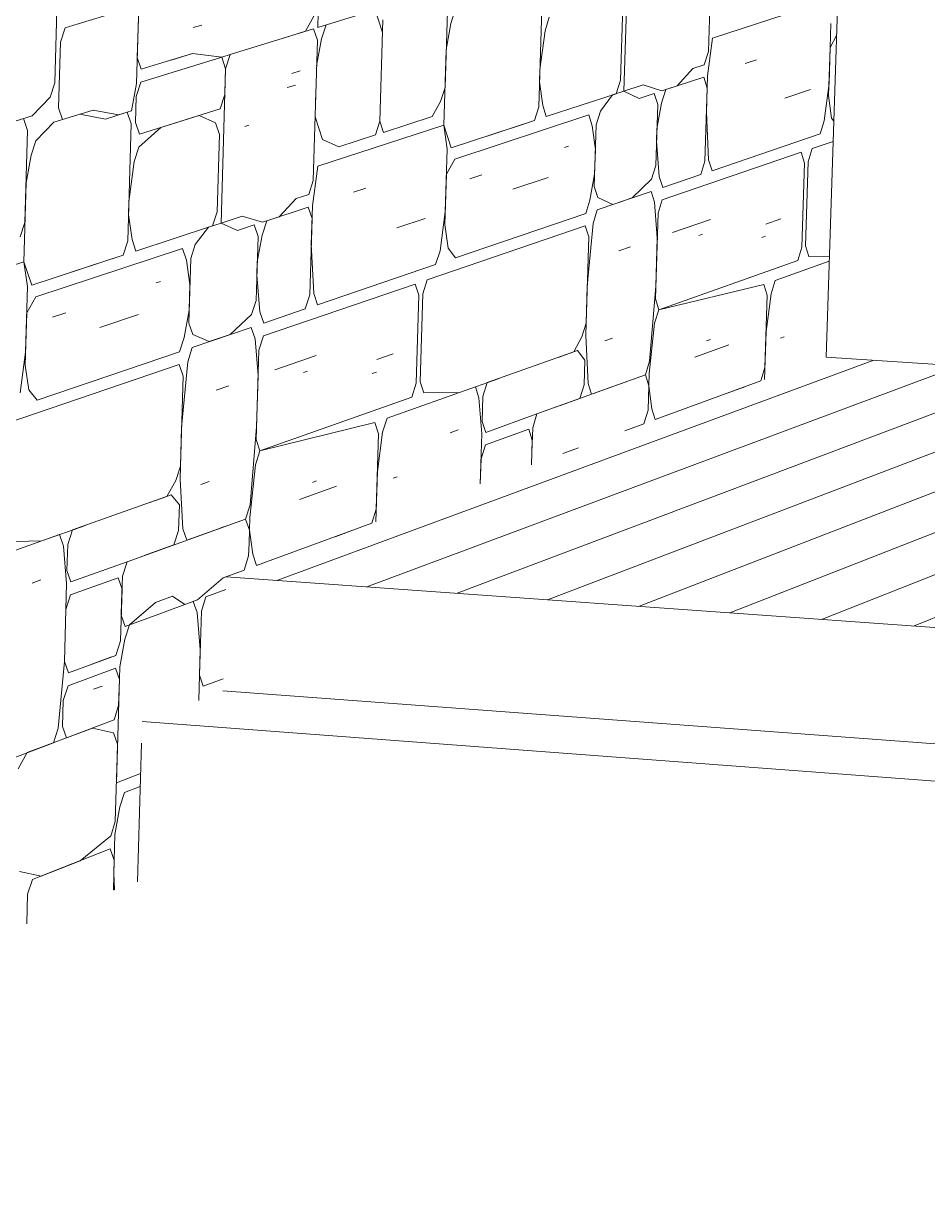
# Model space of a CAD drawing. Header units: inches. Extents: x 205 to 211, y -138 to -29.
# Drawn here: x 205.7487 to 205.7934, y -29.4632 to -29.4054 of the extents above; entities that cross this region are included whole.
import ezdxf

# ---------------------------------------------------------------- set-up
doc = ezdxf.new("R2010")
doc.units = ezdxf.units.IN
doc.header["$MEASUREMENT"] = 0
for name, color, linetype, lineweight in [('A-FLOR', 192, 'Continuous', 13), ('A-FLOR-PATT', 8, 'Continuous', 13), ('A-WALL-PATT', 111, 'Continuous', 13), ('L-SITE-WALL', 31, 'Continuous', 13), ('S-FNDN', 32, 'Continuous', 13)]:
    doc.layers.add(name, color=color, linetype=linetype, lineweight=lineweight)

# ---------------------------------------------------------------- blocks, each defined once
blk = doc.blocks.new('FP_15-Looking North')
at = {"layer": 'A-WALL-PATT', "lineweight": 9}
for p, q in [((205.782775, -29.400177), (205.782562, -29.406814)), ((205.763248, -29.405627), (205.763361, -29.401841)), ((205.778621, -29.401469), (205.778391, -29.408778)), ((205.750253, -29.408366), (205.750419, -29.402522)), ((205.769674, -29.404253), (205.769541, -29.408604)), ((205.774349, -29.404017), (205.774177, -29.409551)), ((205.754401, -29.404542), (205.751406, -29.405445)), ((205.75429, -29.408403), (205.754401, -29.404542)), ((205.766091, -29.404747), (205.763248, -29.405627)), ((205.766456, -29.405875), (205.766091, -29.404747)), ((205.770051, -29.404751), (205.769834, -29.405435)), ((205.77822, -29.408232), (205.778335, -29.404577)), ((205.782769, -29.406151), (205.788483, -29.404294)), ((205.754327, -29.407116), (205.754382, -29.405186)), ((205.762635, -29.405818), (205.763063, -29.40506)), ((205.766475, -29.405249), (205.766324, -29.410256)), ((205.774486, -29.405801), (205.774699, -29.405125)), ((205.750525, -29.406354), (205.750759, -29.40564)), ((205.751406, -29.405445), (205.750759, -29.40564)), ((205.757091, -29.405634), (205.757511, -29.405505)), ((205.763044, -29.405691), (205.758917, -29.406969)), ((205.761608, -29.406136), (205.762635, -29.405818)), ((205.763044, -29.405691), (205.76323, -29.406258)), ((205.763434, -29.406195), (205.763657, -29.405501)), ((205.769834, -29.405435), (205.769598, -29.40674)), ((205.774486, -29.405801), (205.774235, -29.407707)), ((205.788625, -29.405424), (205.788528, -29.408396)), ((205.750525, -29.406354), (205.750433, -29.409597)), ((205.76323, -29.406258), (205.763023, -29.413191)), ((205.763434, -29.406195), (205.763192, -29.40752)), ((205.782769, -29.406151), (205.782524, -29.40802)), ((205.788901, -29.406025), (205.788587, -29.406613)), ((205.754327, -29.407116), (205.75452, -29.407694)), ((205.7585, -29.407098), (205.754502, -29.408337)), ((205.757054, -29.406913), (205.755368, -29.407433)), ((205.756002, -29.407237), (205.757054, -29.406913)), ((205.757054, -29.406913), (205.7585, -29.407098)), ((205.7585, -29.407098), (205.758917, -29.406969)), ((205.7585, -29.407098), (205.75869, -29.407671)), ((205.75869, -29.407671), (205.758917, -29.406969)), ((205.769598, -29.40674), (205.769484, -29.410468)), ((205.782356, -29.407479), (205.782562, -29.406814)), ((205.788587, -29.406613), (205.788509, -29.40899)), ((205.75452, -29.407694), (205.755368, -29.407433)), ((205.75869, -29.407671), (205.758467, -29.415307)), ((205.758653, -29.408944), (205.75869, -29.407671)), ((205.774235, -29.407707), (205.774215, -29.408322)), ((205.781023, -29.408514), (205.781794, -29.407663)), ((205.781794, -29.407663), (205.782356, -29.407479)), ((205.784385, -29.407408), (205.78494, -29.407225)), ((205.761963, -29.407905), (205.762374, -29.407776)), ((205.77801, -29.408903), (205.77822, -29.408232)), ((205.782337, -29.408082), (205.780458, -29.4087)), ((205.782337, -29.408082), (205.782505, -29.408623)), ((205.782524, -29.40802), (205.782466, -29.409828)), ((205.750019, -29.409082), (205.750253, -29.408366)), ((205.75404, -29.409755), (205.75429, -29.408403)), ((205.754271, -29.409046), (205.754502, -29.408337)), ((205.761739, -29.408602), (205.76215, -29.408473)), ((205.763155, -29.40878), (205.763117, -29.410041)), ((205.769323, -29.409289), (205.769541, -29.408604)), ((205.774215, -29.408322), (205.774372, -29.409487)), ((205.778391, -29.408778), (205.777819, -29.408966)), ((205.778391, -29.408778), (205.779342, -29.408467)), ((205.779133, -29.409136), (205.778391, -29.408778)), ((205.779342, -29.408467), (205.780269, -29.408762)), ((205.78025, -29.409368), (205.780458, -29.4087)), ((205.780269, -29.408762), (205.781023, -29.408514)), ((205.782389, -29.412237), (205.782505, -29.408623)), ((205.786337, -29.409129), (205.787618, -29.4087)), ((205.788528, -29.408396), (205.788288, -29.410239)), ((205.749133, -29.41), (205.750019, -29.409082)), ((205.754271, -29.409046), (205.754234, -29.410331)), ((205.758653, -29.408944), (205.758426, -29.409647)), ((205.769323, -29.409289), (205.768907, -29.410039)), ((205.774546, -29.410038), (205.77801, -29.408903)), ((205.777819, -29.408966), (205.777225, -29.409764)), ((205.777819, -29.408966), (205.77801, -29.408903)), ((205.779891, -29.408887), (205.779133, -29.409136)), ((205.779891, -29.408887), (205.780061, -29.40943)), ((205.779965, -29.41246), (205.780061, -29.40943)), ((205.78025, -29.409368), (205.780022, -29.410642)), ((205.788509, -29.40899), (205.788652, -29.410116)), ((205.743637, -29.411702), (205.749133, -29.41)), ((205.752137, -29.40971), (205.750198, -29.410313)), ((205.750433, -29.409597), (205.750631, -29.410178)), ((205.751492, -29.40991), (205.752761, -29.410155)), ((205.752137, -29.40971), (205.753401, -29.409955)), ((205.752761, -29.410155), (205.753827, -29.409821)), ((205.753401, -29.409955), (205.75404, -29.409755)), ((205.753827, -29.409821), (205.754022, -29.410398)), ((205.754428, -29.410907), (205.758426, -29.409647)), ((205.755487, -29.410573), (205.75738, -29.409976)), ((205.75738, -29.409976), (205.758198, -29.41035)), ((205.770022, -29.412134), (205.77665, -29.409953)), ((205.774177, -29.409551), (205.773964, -29.410229)), ((205.774372, -29.409487), (205.774546, -29.410038)), ((205.77665, -29.409953), (205.776823, -29.4105)), ((205.777015, -29.410437), (205.777225, -29.409764)), ((205.782466, -29.409828), (205.782576, -29.412174)), ((205.748698, -29.410134), (205.748897, -29.410718)), ((205.750198, -29.410313), (205.749314, -29.411232)), ((205.754022, -29.410398), (205.753855, -29.416182)), ((205.754234, -29.410331), (205.754428, -29.410907)), ((205.754409, -29.41155), (205.755487, -29.410573)), ((205.758198, -29.41035), (205.758389, -29.410921)), ((205.759637, -29.410524), (205.759844, -29.410458)), ((205.763117, -29.410041), (205.763302, -29.410606)), ((205.763246, -29.412495), (205.769484, -29.410468)), ((205.763302, -29.410606), (205.763488, -29.41117)), ((205.766324, -29.410256), (205.766104, -29.410946)), ((205.766324, -29.410256), (205.766506, -29.410816)), ((205.768907, -29.410039), (205.766506, -29.410816)), ((205.769484, -29.410468), (205.769843, -29.411579)), ((205.769484, -29.410468), (205.769645, -29.411644)), ((205.769843, -29.411579), (205.773964, -29.410229)), ((205.773964, -29.410229), (205.771618, -29.410997)), ((205.776823, -29.4105), (205.776976, -29.411657)), ((205.777015, -29.410437), (205.776919, -29.413487)), ((205.788288, -29.410239), (205.788087, -29.410895)), ((205.788652, -29.410116), (205.788763, -29.410268)), ((205.748897, -29.410718), (205.748769, -29.415268)), ((205.758277, -29.41474), (205.758389, -29.410921)), ((205.764283, -29.411536), (205.763488, -29.41117)), ((205.766104, -29.410946), (205.764283, -29.411536)), ((205.780022, -29.410642), (205.780003, -29.411248)), ((205.782743, -29.412713), (205.788087, -29.410895)), ((205.749314, -29.411232), (205.749078, -29.41195)), ((205.754179, -29.412259), (205.754409, -29.41155)), ((205.769645, -29.411644), (205.76955, -29.414746)), ((205.775457, -29.411558), (205.77565, -29.411494)), ((205.776976, -29.411657), (205.776938, -29.412877)), ((205.780003, -29.411248), (205.780134, -29.413001)), ((205.787703, -29.411614), (205.787501, -29.412271)), ((205.787703, -29.411614), (205.78873, -29.411263)), ((205.749078, -29.41195), (205.748824, -29.413318)), ((205.754179, -29.412259), (205.753911, -29.414255)), ((205.770022, -29.412134), (205.769607, -29.412885)), ((205.780285, -29.414147), (205.787156, -29.411801)), ((205.782183, -29.412903), (205.782389, -29.412237)), ((205.782743, -29.412713), (205.782576, -29.412174)), ((205.787156, -29.411801), (205.787319, -29.412334)), ((205.787319, -29.412334), (205.787183, -29.416497)), ((205.787501, -29.412271), (205.787366, -29.416433)), ((205.763246, -29.412495), (205.762986, -29.41445)), ((205.769607, -29.412885), (205.769531, -29.415366)), ((205.770774, -29.413112), (205.771365, -29.412916)), ((205.776938, -29.412877), (205.776708, -29.414162)), ((205.779756, -29.413129), (205.779965, -29.41246)), ((205.780304, -29.413542), (205.782183, -29.412903)), ((205.748824, -29.413318), (205.748714, -29.417217)), ((205.7628, -29.413887), (205.763023, -29.413191)), ((205.772894, -29.413627), (205.774645, -29.413041)), ((205.776919, -29.413487), (205.777091, -29.414032)), ((205.778789, -29.414057), (205.779756, -29.413129)), ((205.780134, -29.413001), (205.780304, -29.413542)), ((205.762186, -29.414088), (205.7628, -29.413887)), ((205.765019, -29.413781), (205.765625, -29.413581)), ((205.779737, -29.413735), (205.777072, -29.414641)), ((205.777091, -29.414032), (205.777837, -29.414381)), ((205.777837, -29.414381), (205.778789, -29.414057)), ((205.779737, -29.413735), (205.779907, -29.414276)), ((205.753911, -29.414255), (205.753892, -29.414898)), ((205.762781, -29.414517), (205.760728, -29.415193)), ((205.761346, -29.414989), (205.762186, -29.414088)), ((205.762781, -29.414517), (205.762967, -29.415079)), ((205.762986, -29.41445), (205.76293, -29.416338)), ((205.776708, -29.414162), (205.776497, -29.414837)), ((205.776862, -29.415316), (205.777072, -29.414641)), ((205.779907, -29.414276), (205.780038, -29.416026)), ((205.780077, -29.414817), (205.780285, -29.414147)), ((205.753892, -29.414898), (205.754068, -29.416113)), ((205.75805, -29.415444), (205.758277, -29.41474)), ((205.758467, -29.415307), (205.759506, -29.414967)), ((205.759506, -29.414967), (205.760522, -29.415261)), ((205.760503, -29.415894), (205.760728, -29.415193)), ((205.760522, -29.415261), (205.761346, -29.414989)), ((205.762855, -29.418854), (205.762967, -29.415079)), ((205.767158, -29.415546), (205.768556, -29.415078)), ((205.76955, -29.414746), (205.769295, -29.416673)), ((205.770068, -29.417023), (205.776497, -29.414837)), ((205.779942, -29.41905), (205.780077, -29.414817)), ((205.780792, -29.415766), (205.782666, -29.415118)), ((205.785408, -29.415352), (205.786143, -29.415096)), ((205.748534, -29.415988), (205.748769, -29.415268)), ((205.754262, -29.416685), (205.75805, -29.415444)), ((205.757841, -29.415512), (205.757195, -29.416356)), ((205.758467, -29.415307), (205.757841, -29.415512)), ((205.757841, -29.415512), (205.75805, -29.415444)), ((205.75928, -29.415669), (205.758467, -29.415307)), ((205.760109, -29.415397), (205.75928, -29.415669)), ((205.760109, -29.415397), (205.760297, -29.415962)), ((205.768661, -29.418116), (205.776478, -29.415447)), ((205.769531, -29.415366), (205.769691, -29.416539)), ((205.776478, -29.415447), (205.776651, -29.415991)), ((205.776862, -29.415316), (205.776574, -29.418429)), ((205.753855, -29.416182), (205.753624, -29.416894)), ((205.754068, -29.416113), (205.754262, -29.416685)), ((205.756967, -29.417062), (205.757195, -29.416356)), ((205.760203, -29.419126), (205.760297, -29.415962)), ((205.760503, -29.415894), (205.760259, -29.417228)), ((205.76293, -29.416338), (205.763059, -29.418785)), ((205.776651, -29.415991), (205.776517, -29.420257)), ((205.780038, -29.416026), (205.779961, -29.418445)), ((205.782086, -29.415914), (205.782273, -29.415849)), ((205.785204, -29.416014), (205.785388, -29.415949)), ((205.749112, -29.418373), (205.753624, -29.416894)), ((205.749311, -29.41895), (205.756565, -29.416563)), ((205.753624, -29.416894), (205.751057, -29.417736)), ((205.756565, -29.416563), (205.756757, -29.417132)), ((205.769295, -29.416673), (205.769077, -29.41736)), ((205.769691, -29.416539), (205.770068, -29.417023)), ((205.778142, -29.416682), (205.778712, -29.416485)), ((205.787183, -29.416497), (205.786981, -29.417156)), ((205.787366, -29.416433), (205.787529, -29.416963)), ((205.787529, -29.416963), (205.788543, -29.416971)), ((205.741877, -29.419438), (205.748714, -29.417217)), ((205.748714, -29.417217), (205.749112, -29.418373)), ((205.748714, -29.417217), (205.748895, -29.418444)), ((205.756757, -29.417132), (205.75693, -29.418337)), ((205.756967, -29.417062), (205.756874, -29.420249)), ((205.760259, -29.417228), (205.760241, -29.417861)), ((205.763244, -29.419344), (205.769077, -29.41736)), ((205.780112, -29.419587), (205.786981, -29.417156)), ((205.788536, -29.417192), (205.785863, -29.418142)), ((205.760241, -29.417861), (205.760391, -29.419689)), ((205.768661, -29.418116), (205.768443, -29.418805)), ((205.748895, -29.418444), (205.748804, -29.421687)), ((205.755265, -29.418258), (205.755476, -29.418188)), ((205.75693, -29.418337), (205.756892, -29.419612)), ((205.76056, -29.420883), (205.768063, -29.41832)), ((205.768063, -29.41832), (205.768244, -29.418874)), ((205.776574, -29.418429), (205.776498, -29.420866)), ((205.779961, -29.418445), (205.779657, -29.422139)), ((205.785311, -29.418338), (205.780112, -29.419587)), ((205.785311, -29.418338), (205.785476, -29.418869)), ((205.78566, -29.418803), (205.785863, -29.418142)), ((205.749311, -29.41895), (205.748859, -29.419742)), ((205.759978, -29.419829), (205.760203, -29.419126)), ((205.762632, -29.419553), (205.762855, -29.418854)), ((205.763244, -29.419344), (205.763059, -29.418785)), ((205.768244, -29.418874), (205.768112, -29.42322)), ((205.768443, -29.418805), (205.768311, -29.423149)), ((205.780112, -29.419587), (205.779942, -29.41905)), ((205.78536, -29.422447), (205.785476, -29.418869)), ((205.78566, -29.418803), (205.785418, -29.420658)), ((205.748859, -29.419742), (205.748786, -29.422336)), ((205.75014, -29.419959), (205.750786, -29.419745)), ((205.752466, -29.420462), (205.754381, -29.419821)), ((205.756892, -29.419612), (205.756646, -29.420957)), ((205.758923, -29.420814), (205.759978, -29.419829)), ((205.760391, -29.419689), (205.760579, -29.420251)), ((205.760579, -29.420251), (205.762632, -29.419553)), ((205.779904, -29.420258), (205.780112, -29.419587)), ((205.756874, -29.420249), (205.757065, -29.420815)), ((205.776517, -29.420257), (205.776306, -29.420934)), ((205.779904, -29.420258), (205.779638, -29.422743)), ((205.756646, -29.420957), (205.756417, -29.421666)), ((205.75996, -29.420461), (205.757046, -29.421452)), ((205.757065, -29.420815), (205.757882, -29.421168)), ((205.757882, -29.421168), (205.758923, -29.420814)), ((205.75996, -29.420461), (205.760148, -29.421024)), ((205.760335, -29.421585), (205.76056, -29.420883)), ((205.775903, -29.42168), (205.776306, -29.420934)), ((205.776498, -29.420866), (205.776613, -29.423232)), ((205.777436, -29.421135), (205.777817, -29.421)), ((205.785418, -29.420658), (205.785341, -29.423043)), ((205.786133, -29.420988), (205.786316, -29.420922)), ((205.756818, -29.42216), (205.757046, -29.421452)), ((205.760148, -29.421024), (205.760298, -29.422849)), ((205.760205, -29.426007), (205.760335, -29.421585)), ((205.781894, -29.421929), (205.78357, -29.421324)), ((205.782473, -29.421127), (205.78266, -29.42106)), ((205.748804, -29.421687), (205.748532, -29.423706)), ((205.749381, -29.424059), (205.756417, -29.421666)), ((205.756818, -29.42216), (205.756516, -29.425417)), ((205.761122, -29.422564), (205.763169, -29.421857)), ((205.766167, -29.422055), (205.76697, -29.421775)), ((205.771631, -29.423197), (205.776095, -29.421611)), ((205.775132, -29.421953), (205.775903, -29.42168)), ((205.776095, -29.421611), (205.77646, -29.422084)), ((205.77646, -29.422084), (205.776421, -29.423301)), ((205.779449, -29.422811), (205.779657, -29.422139)), ((205.747843, -29.425225), (205.756399, -29.422304)), ((205.748786, -29.422336), (205.748966, -29.423559)), ((205.756399, -29.422304), (205.75659, -29.422869)), ((205.762538, -29.422697), (205.762742, -29.422626)), ((205.765947, -29.422749), (205.766148, -29.422678)), ((205.779638, -29.422743), (205.779619, -29.423347)), ((205.78536, -29.422447), (205.785157, -29.42311)), ((205.75659, -29.422869), (205.756461, -29.427326)), ((205.760298, -29.422849), (205.760224, -29.425375)), ((205.768112, -29.42322), (205.767894, -29.423911)), ((205.768311, -29.423149), (205.768491, -29.423699)), ((205.770255, -29.423686), (205.772219, -29.422988)), ((205.771416, -29.423882), (205.771631, -29.423197)), ((205.779449, -29.422811), (205.774089, -29.424744)), ((205.776421, -29.423301), (205.776211, -29.423979)), ((205.776613, -29.423232), (205.776786, -29.423772)), ((205.776786, -29.423772), (205.779449, -29.422811)), ((205.777931, -29.423359), (205.778502, -29.423153)), ((205.779619, -29.423347), (205.779449, -29.422811)), ((205.779939, -29.425021), (205.785157, -29.42311)), ((205.748966, -29.423559), (205.749381, -29.424059)), ((205.758225, -29.423565), (205.758849, -29.42335)), ((205.771042, -29.423406), (205.766675, -29.424957)), ((205.768491, -29.423699), (205.770255, -29.423686)), ((205.771042, -29.423406), (205.77122, -29.423952)), ((205.771378, -29.425114), (205.771416, -29.423882)), ((205.7796, -29.423951), (205.779619, -29.423347)), ((205.779619, -29.423347), (205.77977, -29.424486)), ((205.783493, -29.423719), (205.784419, -29.42338)), ((205.760393, -29.426565), (205.767894, -29.423911)), ((205.771359, -29.425729), (205.77122, -29.423952)), ((205.776211, -29.423979), (205.774863, -29.424465)), ((205.775249, -29.424326), (205.775826, -29.424118)), ((205.7796, -29.423951), (205.779581, -29.424555)), ((205.766456, -29.425651), (205.766675, -29.424957)), ((205.771555, -29.425658), (205.774089, -29.424744)), ((205.774089, -29.424744), (205.773876, -29.425426)), ((205.779581, -29.424555), (205.779373, -29.425228)), ((205.77977, -29.424486), (205.779939, -29.425021)), ((205.756516, -29.425417), (205.756442, -29.427963)), ((205.760224, -29.425375), (205.759905, -29.429236)), ((205.766073, -29.425171), (205.760393, -29.426565)), ((205.766073, -29.425171), (205.766255, -29.425723)), ((205.769803, -29.42568), (205.770198, -29.425538)), ((205.771378, -29.425114), (205.771555, -29.425658)), ((205.773682, -29.425497), (205.771536, -29.426274)), ((205.773682, -29.425497), (205.773857, -29.426038)), ((205.773876, -29.425426), (205.773838, -29.42665)), ((205.779373, -29.425228), (205.778425, -29.425575)), ((205.760393, -29.426565), (205.760205, -29.426007)), ((205.766142, -29.429458), (205.766255, -29.425723)), ((205.766456, -29.425651), (205.766199, -29.427591)), ((205.771283, -29.428195), (205.771359, -29.425729)), ((205.773819, -29.427267), (205.773857, -29.426038)), ((205.773838, -29.42665), (205.773857, -29.426038)), ((205.760168, -29.427269), (205.760393, -29.426565)), ((205.771321, -29.42696), (205.771536, -29.426274)), ((205.773838, -29.42665), (205.773819, -29.427262)), ((205.775365, -29.426695), (205.776134, -29.426414)), ((205.756461, -29.427326), (205.756232, -29.428037)), ((205.760168, -29.427269), (205.759887, -29.429867)), ((205.771321, -29.42696), (205.771283, -29.428195)), ((205.766199, -29.427591), (205.766124, -29.43008)), ((205.766982, -29.427923), (205.767182, -29.42785)), ((205.755793, -29.428823), (205.756232, -29.428037)), ((205.756442, -29.427963), (205.756578, -29.430432)), ((205.75747, -29.428227), (205.757887, -29.428079)), ((205.762351, -29.428978), (205.764182, -29.428318)), ((205.762982, -29.428131), (205.763185, -29.428058)), ((205.75112, -29.430483), (205.756004, -29.428748)), ((205.754951, -29.429122), (205.755793, -29.428823)), ((205.756004, -29.428748), (205.756405, -29.429235)), ((205.756405, -29.429235), (205.756368, -29.430507)), ((205.75968, -29.429942), (205.759905, -29.429236)), ((205.766142, -29.429458), (205.765923, -29.430153)), ((205.749613, -29.431019), (205.751763, -29.430255)), ((205.75968, -29.429942), (205.753819, -29.432056)), ((205.756769, -29.430992), (205.75968, -29.429942)), ((205.759868, -29.430498), (205.75968, -29.429942)), ((205.759887, -29.429867), (205.759868, -29.430498)), ((205.760225, -29.43224), (205.765923, -29.430153)), ((205.750475, -29.430712), (205.745692, -29.432411)), ((205.750475, -29.430712), (205.750672, -29.43128)), ((205.750887, -29.431203), (205.75112, -29.430483)), ((205.756368, -29.430507), (205.75614, -29.431219)), ((205.756578, -29.430432), (205.756769, -29.430992)), ((205.758021, -29.43054), (205.758645, -29.430315)), ((205.75985, -29.431129), (205.759868, -29.430498)), ((205.759868, -29.430498), (205.760037, -29.431685)), ((205.764107, -29.430818), (205.765118, -29.430448)), ((205.747679, -29.431064), (205.749613, -29.431019)), ((205.750832, -29.433134), (205.750672, -29.43128)), ((205.75085, -29.43249), (205.750887, -29.431203)), ((205.75614, -29.431219), (205.754666, -29.431751)), ((205.755088, -29.431598), (205.75572, -29.431371)), ((205.75985, -29.431129), (205.759831, -29.43176)), ((205.759831, -29.43176), (205.759606, -29.432467)), ((205.760037, -29.431685), (205.760225, -29.43224)), ((205.75085, -29.43249), (205.751047, -29.433056)), ((205.751047, -29.433056), (205.753819, -29.432056)), ((205.753819, -29.432056), (205.753589, -29.432772)), ((205.759606, -29.432467), (205.75857, -29.432846)), ((205.749126, -29.43311), (205.749558, -29.432955)), ((205.750722, -29.436992), (205.750832, -29.433134)), ((205.753377, -29.432849), (205.751028, -29.433699)), ((205.753377, -29.432849), (205.75357, -29.433412)), ((205.753589, -29.432772), (205.753552, -29.434051)), ((205.75857, -29.432846), (205.757303, -29.433937)), ((205.750795, -29.43442), (205.751028, -29.433699)), ((205.753497, -29.435968), (205.75357, -29.433412)), ((205.753552, -29.434051), (205.75357, -29.433412)), ((205.75772, -29.433784), (205.758706, -29.433421)), ((205.753552, -29.434051), (205.753534, -29.43469)), ((205.753939, -29.435174), (205.755225, -29.434071)), ((205.757303, -29.433937), (205.755206, -29.434708)), ((205.755225, -29.434071), (205.756066, -29.433763)), ((205.756066, -29.433763), (205.756676, -29.434168)), ((205.756676, -29.434168), (205.757094, -29.434014)), ((205.757094, -29.434014), (205.757285, -29.434571)), ((205.757493, -29.434494), (205.75772, -29.433784)), ((205.750795, -29.43442), (205.750722, -29.436992)), ((205.753534, -29.43469), (205.753727, -29.435251)), ((205.753727, -29.435251), (205.755206, -29.434708)), ((205.757285, -29.434571), (205.757438, -29.436394)), ((205.757493, -29.434494), (205.757401, -29.437661)), ((205.753709, -29.43589), (205.753939, -29.435174)), ((205.753266, -29.436686), (205.753497, -29.435968)), ((205.753709, -29.43589), (205.75346, -29.437246)), ((205.757438, -29.436394), (205.757364, -29.438927)), ((205.750416, -29.440286), (205.750722, -29.436992)), ((205.750722, -29.436992), (205.750919, -29.437555)), ((205.750919, -29.437555), (205.753266, -29.436686)), ((205.751989, -29.437159), (205.753054, -29.436765)), ((205.7509, -29.438198), (205.753248, -29.437325)), ((205.753248, -29.437325), (205.753442, -29.437885)), ((205.75346, -29.437246), (205.753295, -29.442992)), ((205.757401, -29.437661), (205.757591, -29.438215)), ((205.750667, -29.43892), (205.7509, -29.438198)), ((205.752165, -29.438361), (205.752592, -29.438202)), ((205.753405, -29.439162), (205.753442, -29.437885)), ((205.757591, -29.438215), (205.758576, -29.437844)), ((205.750667, -29.43892), (205.750631, -29.440205)), ((205.753405, -29.439162), (205.753175, -29.439881)), ((205.750827, -29.440766), (205.753175, -29.439881)), ((205.748889, -29.441497), (205.752111, -29.440282)), ((205.750416, -29.440286), (205.750183, -29.441009)), ((205.750631, -29.440205), (205.750827, -29.440766)), ((205.752111, -29.440282), (205.753156, -29.44052)), ((205.753156, -29.44052), (205.75335, -29.441078)), ((205.745403, -29.442812), (205.750183, -29.441009)), ((205.753332, -29.441716), (205.75335, -29.441078)), ((205.748438, -29.442306), (205.748889, -29.441497)), ((205.753332, -29.441716), (205.75324, -29.444906)), ((205.753295, -29.442992), (205.75449, -29.442533)), ((205.7537, -29.443467), (205.75347, -29.444186)), ((205.754471, -29.44317), (205.7537, -29.443467)), ((205.75347, -29.444186), (205.753222, -29.445543)), ((205.75324, -29.444906), (205.75301, -29.445626)), ((205.751501, -29.446846), (205.753009, -29.445626)), ((205.753222, -29.445543), (205.753167, -29.447456)), ((205.752991, -29.446264), (205.750215, -29.447348)), ((205.752991, -29.446264), (205.753185, -29.446818)), ((205.74957, -29.447601), (205.751501, -29.446846)), ((205.753142, -29.448306), (205.753185, -29.446818)), ((205.748509, -29.447379), (205.74957, -29.447601)), ((205.749139, -29.447769), (205.750215, -29.447348)), ((205.753167, -29.447456), (205.753199, -29.448286)), ((205.748905, -29.448497), (205.749139, -29.447769)), ((205.748905, -29.448497), (205.748863, -29.449972))]:
    blk.add_line(p, q, dxfattribs=at)
blk = doc.blocks.new('FP_20-Looking North')
at = {"layer": 'A-FLOR-PATT', "lineweight": 9}
for p, q in [((205.761227, -29.432975), (205.79075, -29.422092)), ((205.765672, -29.433295), (205.794958, -29.422371)), ((205.770134, -29.433616), (205.799181, -29.422652)), ((205.774613, -29.433938), (205.80342, -29.422934)), ((205.779109, -29.434262), (205.807673, -29.423216)), ((205.783623, -29.434587), (205.811942, -29.4235)), ((205.788154, -29.434913), (205.816226, -29.423785)), ((205.792703, -29.435241), (205.820526, -29.424071))]:
    blk.add_line(p, q, dxfattribs=at)

msp = doc.modelspace()

# ---------------------------------------------------------------- linework, layer by layer
at = {"layer": 'A-FLOR'}
for p, q in [((205.922033, -29.430818), (205.788381, -29.421934)), ((205.758724, -29.432794), (206.066536, -29.454957))]:
    msp.add_line(p, q, dxfattribs=at)
at = {"layer": 'L-SITE-WALL'}
for p, q in [((205.788381, -29.421934), (205.78974, -29.380416)), ((205.754335, -29.447886), (205.754533, -29.441032))]:
    msp.add_line(p, q, dxfattribs=at)
at = {"layer": 'S-FNDN'}
for p, q in [((205.758558, -29.438449), (206.065163, -29.461273)), ((206.063676, -29.463213), (205.754564, -29.439961))]:
    msp.add_line(p, q, dxfattribs=at)

# ---------------------------------------------------------------- block references
at = {"layer": 'A-FLOR', "lineweight": 9}
msp.add_blockref('FP_20-Looking North', (0, 0), dxfattribs=at)
at = {"layer": 'L-SITE-WALL', "lineweight": 9}
msp.add_blockref('FP_15-Looking North', (0, 0), dxfattribs=at)

doc.saveas('drawing.dxf')
